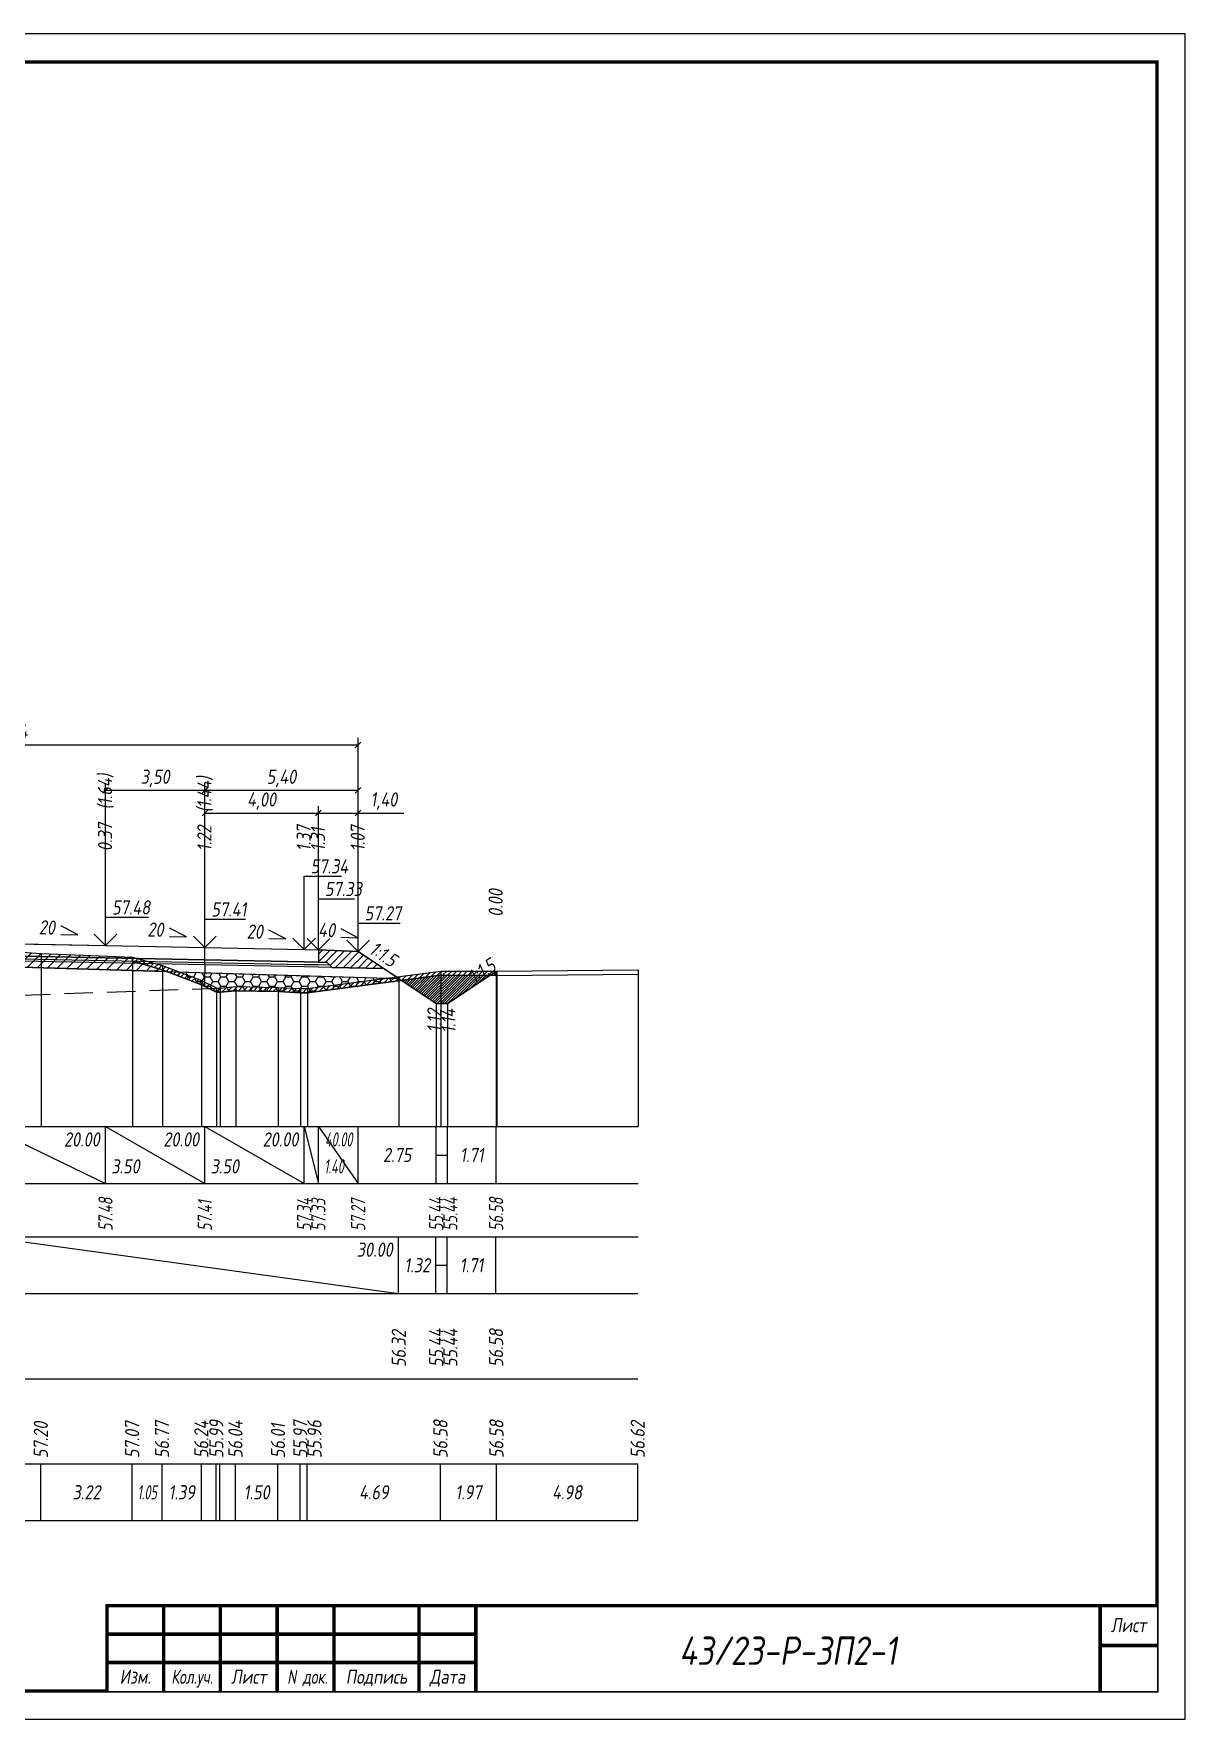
# Model space of a CAD drawing. Extents: x -717 to 1451, y -133302 to 233.
# Drawn here: x 187.1 to 389.9, y -69139.4 to -68842.4 of the extents above; entities that cross this region are included whole.
import ezdxf
from ezdxf.enums import TextEntityAlignment as Align

# ---------------------------------------------------------------- set-up
doc = ezdxf.new("R2010")
doc.units = 0
doc.linetypes.add('штриховая', pattern=[0.75, 0.5, -0.25])
for name, color, linetype in [('Зарамочное оформление', 7, 'Continuous'), ('Интерполированный поперечник', 2, 'Continuous'), ('Код_510', 7, 'Continuous'), ('Код_514', 1, 'Continuous'), ('Код_516', 1, 'Continuous'), ('Контур_0', 7, 'Continuous'), ('Контур_2521', 7, 'Continuous'), ('Контур_2564', 7, 'Continuous'), ('Контур_2660', 7, 'Continuous'), ('Контур_2665', 7, 'Continuous'), ('Контур_400', 7, 'Continuous'), ('Контур_508', 7, 'Continuous'), ('Контур_512', 7, 'Continuous'), ('Контур_513', 7, 'Continuous'), ('Контур_818', 7, 'Continuous'), ('Красный поперечник', 1, 'Continuous'), ('Объём_2501', 7, 'Continuous'), ('Объём_2564', 7, 'Continuous'), ('Объём_2650', 7, 'Continuous'), ('Объём_2660', 7, 'Continuous'), ('Объём_2661', 7, 'Continuous'), ('Объём_2663', 7, 'Continuous'), ('Объём_2664', 7, 'Continuous'), ('Объём_2665', 7, 'Continuous'), ('Объём_2666', 7, 'Continuous'), ('Откосы', 7, 'Continuous'), ('Отметки покрытия', 7, 'Continuous'), ('Рабочие отметки', 7, 'Continuous'), ('Рабочие отметки доп.', 7, 'Continuous'), ('Таблица', 7, 'Continuous'), ('Уклоны проезжей части', 7, 'Continuous'), ('Черный поперечник', 3, 'Continuous')]:
    doc.layers.add(name, color=color, linetype=linetype)
for name, color, linetype, true_color in [('Контур_2540', 2, 'Continuous', 0xffff00), ('Контур_2560', 2, 'Continuous', 0xffff00), ('Контур_2561', 7, 'Continuous', 0xff8040), ('Контур_2562', 3, 'Continuous', 0x00ff00), ('Контур_2563', 7, 'Continuous', 0xff8000), ('Контур_2570', 7, 'Continuous', 0x80ff00), ('Контур_2736', 4, 'Continuous', 0x00ffff), ('Контур_2737', 4, 'Continuous', 0x00ffff), ('Контур_2738', 4, 'Continuous', 0x00ffff), ('Контур_2739', 4, 'Continuous', 0x00ffff), ('Контур_2741', 4, 'Continuous', 0x00ffff), ('Контур_2742', 4, 'Continuous', 0x00ffff), ('Контур_2743', 4, 'Continuous', 0x00ffff), ('Контур_2744', 7, 'Continuous', 0xa4ffff), ('Контур_2745', 7, 'Continuous', 0xa4ffff), ('Контур_2747', 4, 'Continuous', 0x00ffff), ('Контур_2748', 4, 'Continuous', 0x00ffff), ('Контур_2749', 4, 'Continuous', 0x00ffff), ('Контур_2750', 4, 'Continuous', 0x00ffff), ('Контур_2751', 4, 'Continuous', 0x00ffff), ('Контур_2752', 4, 'Continuous', 0x00ffff), ('Контур_402', 7, 'Continuous', 0xff6464), ('Контур_703', 4, 'Continuous', 0x00ffff), ('Контур_705', 4, 'Continuous', 0x00ffff), ('Контур_707', 4, 'Continuous', 0x00ffff), ('Контур_720', 131, 'Continuous', 0xaaffff), ('Объём_2500', 7, 'Continuous', 0xc0c0c0), ('Объём_2520', 7, 'Continuous', 0x80ffff), ('Объём_2540', 2, 'Continuous', 0xffff00), ('Объём_2560', 2, 'Continuous', 0xffff00), ('Объём_2561', 7, 'Continuous', 0xff8040), ('Объём_2562', 3, 'Continuous', 0x00ff00), ('Объём_2563', 7, 'Continuous', 0xff8000), ('Объём_2570', 7, 'Continuous', 0x80ff00), ('Объём_2580', 3, 'Continuous', 0x00ff00), ('Объём_2600', 7, 'Continuous', 0x808000), ('Объём_2620', 2, 'Continuous', 0xffff00)]:
    doc.layers.add(name, color=color, linetype=linetype, true_color=true_color)
doc.styles.get("Standard").update_dxf_attribs({"font": 'txt', "height": 2.5})
doc.styles.add('М', font='romand.shx', dxfattribs={"width": 0.8, "oblique": 10, "height": 2.5})
doc.dimstyles.new('ISO-25', dxfattribs={"dimtxt": 2.5, "dimasz": 2.5, "dimexe": 1.25, "dimexo": 0.625, "dimtad": 1, "dimtxsty": 'Standard', "dimcen": 2.5, "dimadec": 0, "dimazin": 0, "dimtfac": 1, "dimtmove": 0, "dimatfit": 3, "dimfxl": 1, "dimarcsym": 0})

# ---------------------------------------------------------------- blocks, each defined once
blk = doc.blocks.new('_Oblique')
at = {"color": 0, "linetype": 'ByBlock', "lineweight": -2}
blk.add_line((-0.5, -0.5), (0.5, 0.5), dxfattribs=at)
blk = doc.blocks.new('*D1643')
at = {"color": 0, "lineweight": -2, "transparency": 16777216}
for p, q in [((237.21, -69003.29), (237.21, -68978.5)), ((237.21, -68979.75), (244.21, -68979.75)), ((244.21, -69003.57), (244.21, -68978.5)), ((244.21, -68979.75), (252.29, -68979.75))]:
    blk.add_line(p, q, dxfattribs=at)
at = {"layer": 'Defpoints', "color": 0, "transparency": 16777216}
for p in [(244.21, -68979.75), (237.21, -69003.92), (244.21, -69004.2)]:
    blk.add_point(p, dxfattribs=at)
at = {"color": 0, "lineweight": -2, "transparency": 16777216, "rotation": 180}
blk.add_blockref('_Oblique', (237.21, -68979.75), dxfattribs=at)
at = {"color": 0, "lineweight": -2, "transparency": 16777216}
blk.add_blockref('_Oblique', (244.21, -68979.75), dxfattribs=at)
at = {"color": 0, "transparency": 16777216, "insert": (248.75, -68977.64), "char_height": 2.5, "width": 8.75, "attachment_point": 5, "style": 'М'}
blk.add_mtext('1,40', dxfattribs=at)
blk = doc.blocks.new('*D1645')
at = {"color": 0, "lineweight": -2, "transparency": 16777216}
for p, q in [((217.21, -69002.89), (217.21, -68978.5)), ((217.21, -68979.75), (237.21, -68979.75)), ((237.21, -69003.29), (237.21, -68978.5))]:
    blk.add_line(p, q, dxfattribs=at)
at = {"layer": 'Defpoints', "color": 0, "transparency": 16777216}
for p in [(237.21, -68979.75), (217.21, -69003.52), (237.21, -69003.92)]:
    blk.add_point(p, dxfattribs=at)
at = {"color": 0, "lineweight": -2, "transparency": 16777216, "rotation": 180}
blk.add_blockref('_Oblique', (217.21, -68979.75), dxfattribs=at)
at = {"color": 0, "lineweight": -2, "transparency": 16777216}
blk.add_blockref('_Oblique', (237.21, -68979.75), dxfattribs=at)
at = {"color": 0, "transparency": 16777216, "insert": (227.21, -68977.64), "char_height": 2.5, "width": 9.1667, "attachment_point": 5, "style": 'М'}
blk.add_mtext('4,00', dxfattribs=at)
blk = doc.blocks.new('*D1647')
at = {"color": 0, "lineweight": -2, "transparency": 16777216}
for p, q in [((199.71, -69002.54), (199.71, -68974.5)), ((217.21, -69002.89), (217.21, -68974.5)), ((217.21, -68975.75), (199.71, -68975.75))]:
    blk.add_line(p, q, dxfattribs=at)
at = {"layer": 'Defpoints', "color": 0, "transparency": 16777216}
for p in [(199.71, -68975.75), (199.71, -69003.17), (217.21, -69003.52)]:
    blk.add_point(p, dxfattribs=at)
at = {"color": 0, "lineweight": -2, "transparency": 16777216, "rotation": 180}
blk.add_blockref('_Oblique', (199.71, -68975.75), dxfattribs=at)
at = {"color": 0, "lineweight": -2, "transparency": 16777216}
blk.add_blockref('_Oblique', (217.21, -68975.75), dxfattribs=at)
at = {"color": 0, "transparency": 16777216, "insert": (208.46, -68973.64), "char_height": 2.5, "width": 9.5833, "attachment_point": 5, "style": 'М'}
blk.add_mtext('3,50', dxfattribs=at)
blk = doc.blocks.new('*D1648')
at = {"color": 0, "lineweight": -2, "transparency": 16777216}
for p, q in [((217.21, -69002.89), (217.21, -68974.5)), ((244.21, -69003.57), (244.21, -68974.5)), ((244.21, -68975.75), (217.21, -68975.75))]:
    blk.add_line(p, q, dxfattribs=at)
at = {"layer": 'Defpoints', "color": 0, "transparency": 16777216}
for p in [(217.21, -68975.75), (217.21, -69003.52), (244.21, -69004.2)]:
    blk.add_point(p, dxfattribs=at)
at = {"color": 0, "lineweight": -2, "transparency": 16777216, "rotation": 180}
blk.add_blockref('_Oblique', (217.21, -68975.75), dxfattribs=at)
at = {"color": 0, "lineweight": -2, "transparency": 16777216}
blk.add_blockref('_Oblique', (244.21, -68975.75), dxfattribs=at)
at = {"color": 0, "transparency": 16777216, "insert": (230.71, -68973.64), "char_height": 2.5, "width": 9.5833, "attachment_point": 5, "style": 'М'}
blk.add_mtext('5,40', dxfattribs=at)
blk = doc.blocks.new('*D1650')
at = {"color": 0, "lineweight": -2, "transparency": 16777216}
for p, q in [((120.99, -69003.43), (120.99, -68966.5)), ((120.99, -68967.75), (244.21, -68967.75)), ((244.21, -69003.57), (244.21, -68966.5))]:
    blk.add_line(p, q, dxfattribs=at)
at = {"layer": 'Defpoints', "color": 0, "transparency": 16777216}
for p in [(244.21, -68967.75), (120.99, -69004.05), (244.21, -69004.2)]:
    blk.add_point(p, dxfattribs=at)
at = {"color": 0, "lineweight": -2, "transparency": 16777216, "rotation": 180}
blk.add_blockref('_Oblique', (120.99, -68967.75), dxfattribs=at)
at = {"color": 0, "lineweight": -2, "transparency": 16777216}
blk.add_blockref('_Oblique', (244.21, -68967.75), dxfattribs=at)
at = {"color": 0, "transparency": 16777216, "insert": (182.6, -68965.64), "char_height": 2.5, "width": 12.5, "attachment_point": 5, "style": 'М'}
blk.add_mtext('24,64', dxfattribs=at)
blk = doc.blocks.new('Штамп')
at = {"linetype": 'Continuous'}
blk.add_wipeout([(199.95, -411.25), (384.95, -411.25), (384.95, -426.25), (199.95, -426.25)], dxfattribs=at).dxf.layer = 'Зарамочное оформление'
at = {"layer": 'Зарамочное оформление', "linetype": 'Continuous', "lineweight": -3, "const_width": 0.6, "flags": 128}
for points in [[(199.95, -426.25), (199.95, -411.25), (384.95, -411.25)], [(209.95, -411.25), (209.95, -426.25)], [(219.95, -411.25), (219.95, -426.25)], [(229.95, -411.25), (229.95, -426.25)], [(239.95, -411.25), (239.95, -426.25)], [(254.95, -411.25), (254.95, -426.25)], [(264.95, -411.25), (264.95, -426.25)], [(374.95, -411.25), (374.95, -426.25)], [(199.95, -416.25), (264.95, -416.25)], [(374.95, -418.25), (384.95, -418.25)], [(199.95, -421.25), (264.95, -421.25)]]:
    blk.add_lwpolyline(points, dxfattribs=at)
at = {"linetype": 'Continuous', "insert": (319.95, -419.17), "char_height": 5, "width": 110, "attachment_point": 5, "style": 'М'}
blk.add_mtext('{\\Q10;\\W0.8;43/23-Р-ЗП2-1}', dxfattribs=at)
at = {"layer": 'Зарамочное оформление', "linetype": 'Continuous', "style": 'М', "oblique": 10}
for s, width, p in [('Лист', 0.8, (379.95, -414.66)), ('Изм.', 0.8, (204.95, -423.75)), ('Кол.уч.', 0.7, (214.95, -423.75)), ('Лист', 0.8, (224.95, -423.75)), ('N док.', 0.7, (235.28, -423.75)), ('Подпись', 0.8, (247.45, -423.75)), ('Дата', 0.8, (259.95, -423.75))]:
    blk.add_text(s, height=2.5, dxfattribs=dict(at, width=width)).set_placement(p, align=Align.MIDDLE_CENTER)
blk = doc.blocks.new('шифр')
blk.add_blockref('Штамп', (0, -68768))

msp = doc.modelspace()

# ---------------------------------------------------------------- hatches: boundary and pattern name
at = {"layer": 'Объём_2563'}
h = msp.add_hatch(dxfattribs=at)
h.set_pattern_fill('ANSI31', color=256, scale=0.3)
h.paths.add_polyline_path([(238.711, -69006.034), (239.629, -69006.953), (248.711, -69007.134), (244.211, -69004.134), (237.211, -69003.854), (237.211, -69006.004)])
at = {"layer": 'Объём_2570'}
h = msp.add_hatch(dxfattribs=at)
h.set_pattern_fill('ANSI31', color=256, scale=0.2)
h.paths.add_polyline_path([(268.525, -69008.351), (258.777, -69008.333), (235.308, -69011.413), (234.077, -69011.404), (230.145, -69011.212), (222.66, -69011.048), (219.916, -69011.327), (219.288, -69011.277), (216.651, -69010.025), (209.723, -69007.382), (204.467, -69005.864), (204.467, -69005.114), (209.723, -69006.632), (216.651, -69009.275), (219.288, -69010.527), (219.916, -69010.577), (222.66, -69010.298), (230.145, -69010.462), (234.077, -69010.654), (235.308, -69010.663), (258.777, -69007.583), (268.525, -69007.601)])
at = {"layer": 'Объём_2600'}
h = msp.add_hatch(dxfattribs=at)
h.set_pattern_fill('ANSI31', color=6, scale=0.4)
h.paths.add_polyline_path([(178.961, -69006.739), (178.961, -69004.199), (185.865, -69004.329), (188.366, -69004.495), (204.467, -69005.114), (204.467, -69005.864), (209.723, -69007.382), (210.52, -69007.686)])
h = msp.add_hatch(dxfattribs=at)
h.set_pattern_fill('HONEY', color=5, scale=0.3)
h.paths.add_polyline_path([(235.308, -69011.413), (234.077, -69011.404), (230.145, -69011.212), (222.66, -69011.048), (219.916, -69011.327), (219.288, -69011.277), (216.651, -69010.025), (210.52, -69007.686), (251.377, -69008.912), (251.869, -69009.24)])
h = msp.add_hatch(dxfattribs=at)
h.set_pattern_fill('HONEY', color=5, scale=0.3)
h.paths.add_polyline_path([(267.403, -69008.349), (268.525, -69007.601), (268.525, -69008.351)])
at = {"layer": 'Объём_2620'}
h = msp.add_hatch(dxfattribs=at)
h.set_pattern_fill('ANSI31', color=2, scale=0.1)
h.paths.add_polyline_path([(257.968, -69013.306), (251.869, -69009.24), (258.777, -69008.333), (267.403, -69008.349), (259.968, -69013.306)])

# ---------------------------------------------------------------- linework, layer by layer
at = {"flags": 128}
msp.add_lwpolyline([(-30.054, -69139.421), (389.946, -69139.421), (389.946, -68842.421), (-30.054, -68842.421)], close=True, dxfattribs=at)
at = {"const_width": 0.6, "flags": 128}
msp.add_lwpolyline([(-10.054, -69134.421), (384.946, -69134.421), (384.946, -68847.421), (-10.054, -68847.421)], close=True, dxfattribs=at)
at = {"layer": 'Код_510'}
for p, q in [((188.312, -69104.421), (188.312, -69094.421)), ((204.413, -69104.421), (204.413, -69094.421)), ((209.669, -69104.421), (209.669, -69094.421)), ((216.596, -69104.421), (216.596, -69094.421)), ((219.234, -69104.421), (219.234, -69094.421)), ((219.861, -69104.421), (219.861, -69094.421)), ((222.605, -69104.421), (222.605, -69094.421)), ((230.091, -69104.421), (230.091, -69094.421)), ((234.022, -69104.421), (234.022, -69094.421)), ((235.253, -69104.421), (235.253, -69094.421)), ((258.722, -69104.421), (258.722, -69094.421)), ((268.581, -69104.421), (268.581, -69094.421)), ((293.471, -69104.421), (293.471, -69094.421))]:
    msp.add_line(p, q, dxfattribs=at)
at = {"layer": 'Код_514'}
for p, q in [((178.961, -69035), (199.711, -69045)), ((199.711, -69045), (199.711, -69035)), ((199.711, -69035), (217.211, -69045)), ((217.211, -69045), (217.211, -69035)), ((217.211, -69035), (234.711, -69045)), ((234.711, -69045), (234.711, -69035)), ((234.711, -69035), (237.211, -69045)), ((237.211, -69045), (237.211, -69035)), ((237.211, -69035), (244.211, -69045)), ((244.211, -69045), (244.211, -69035)), ((257.968, -69045), (257.968, -69035)), ((259.968, -69045), (259.968, -69035)), ((268.525, -69045), (268.525, -69035)), ((257.968, -69040), (259.968, -69040))]:
    msp.add_line(p, q, dxfattribs=at)
at = {"layer": 'Код_516'}
for p, q in [((178.906, -69054.421), (251.323, -69064.421)), ((251.323, -69064.421), (251.323, -69054.421)), ((257.913, -69064.421), (257.913, -69054.421)), ((259.913, -69064.421), (259.913, -69054.421)), ((268.471, -69064.421), (268.471, -69054.421)), ((257.913, -69059.421), (259.913, -69059.421))]:
    msp.add_line(p, q, dxfattribs=at)
at = {"layer": 'Контур_0', "flags": 128}
for points in [[(178.961, -69002.689), (199.711, -69003.104), (217.211, -69003.454), (217.211, -69003.454), (217.211, -69003.454), (217.211, -69003.454), (234.711, -69003.804), (234.711, -69003.804), (237.211, -69003.854), (237.211, -69006.004), (234.711, -69005.954), (234.711, -69005.954), (217.211, -69005.604), (217.211, -69005.604), (217.211, -69005.604), (217.211, -69005.604), (199.711, -69005.254), (178.961, -69004.839), (178.961, -69002.689)], [(178.961, -69004.839), (199.711, -69005.254), (217.211, -69005.604), (217.211, -69005.604), (217.211, -69005.604), (217.211, -69005.604), (234.711, -69005.954), (234.711, -69005.954), (237.211, -69006.004), (238.711, -69006.034), (239.629, -69006.953), (237.211, -69006.904), (234.711, -69006.854), (234.711, -69006.854), (217.211, -69006.504), (217.211, -69006.504), (217.211, -69006.504), (217.211, -69006.504), (199.711, -69006.154), (178.961, -69005.739), (178.961, -69004.839)], [(244.211, -69004.134), (244.211, -69004.134)], [(244.211, -69004.134), (250.929, -69008.613), (250.929, -69008.613), (250.929, -69008.613), (250.929, -69008.613), (250.929, -69008.613), (250.929, -69008.613), (250.929, -69008.613), (250.929, -69008.613), (250.929, -69008.613), (250.929, -69008.613), (250.929, -69008.613), (250.929, -69008.613), (250.929, -69008.613), (250.929, -69008.613), (257.968, -69013.306)], [(244.211, -69004.134), (250.929, -69008.613), (250.929, -69008.613), (250.929, -69008.613), (250.929, -69008.613), (250.929, -69008.613), (250.929, -69008.613), (250.929, -69008.613), (250.929, -69008.613), (250.929, -69008.613), (250.929, -69008.613), (250.929, -69008.613), (250.929, -69008.613), (250.929, -69008.613), (250.929, -69008.613), (257.968, -69013.306), (259.968, -69013.306), (268.525, -69007.601), (268.525, -69007.601), (268.525, -69007.601), (268.525, -69007.601), (268.525, -69007.601), (268.525, -69007.601), (268.525, -69007.601), (268.525, -69007.601), (268.525, -69007.601), (268.525, -69007.601), (268.525, -69007.601), (268.525, -69007.601), (268.525, -69007.601)], [(237.211, -69006.004), (238.711, -69006.034), (239.629, -69006.953), (248.711, -69007.134)]]:
    msp.add_lwpolyline(points, dxfattribs=at)
at = {"layer": 'Контур_2521', "color": 250, "flags": 128}
msp.add_lwpolyline([(178.961, -69005.289), (199.711, -69005.704), (217.211, -69006.054), (217.211, -69006.054), (217.211, -69006.054), (217.211, -69006.054), (234.711, -69006.404), (234.711, -69006.404), (237.211, -69006.454), (239.17, -69006.493)], dxfattribs=at)
at = {"layer": 'Контур_2540', "flags": 128}
msp.add_lwpolyline([(178.961, -69006.739), (251.377, -69008.912), (248.711, -69007.134), (239.629, -69006.953), (237.211, -69006.904), (234.711, -69006.854), (217.211, -69006.504), (199.711, -69006.154), (178.961, -69005.739), (178.961, -69006.739)], dxfattribs=at)
at = {"layer": 'Контур_2560', "flags": 128}
msp.add_lwpolyline([(237.211, -69003.854), (244.211, -69004.134), (244.211, -69004.134), (244.211, -69004.134)], dxfattribs=at)
at = {"layer": 'Контур_2561', "flags": 128}
msp.add_lwpolyline([(237.211, -69003.854), (237.211, -69003.854), (244.211, -69004.134), (244.211, -69004.134), (237.211, -69003.854)], dxfattribs=at)
at = {"layer": 'Контур_2562', "flags": 128}
msp.add_lwpolyline([(244.211, -69004.134), (244.211, -69004.134), (244.211, -69004.134), (244.211, -69004.134), (244.211, -69004.134)], dxfattribs=at)
at = {"layer": 'Контур_2563', "flags": 128}
msp.add_lwpolyline([(238.711, -69006.034), (239.629, -69006.953), (248.711, -69007.134), (244.211, -69004.134), (237.211, -69003.854), (237.211, -69006.004), (238.711, -69006.034)], dxfattribs=at)
at = {"layer": 'Контур_2564', "flags": 128}
msp.add_lwpolyline([(237.211, -69003.854), (244.211, -69004.134)], dxfattribs=at)
at = {"layer": 'Контур_2570', "flags": 128}
msp.add_lwpolyline([(185.865, -69004.329), (188.366, -69004.495), (204.467, -69005.114), (204.467, -69005.864), (209.723, -69007.382), (216.651, -69010.025), (219.288, -69011.277), (219.916, -69011.327), (222.66, -69011.048), (230.145, -69011.212), (234.077, -69011.404), (235.308, -69011.413), (258.777, -69008.333), (268.636, -69008.351), (293.525, -69008.122)], dxfattribs=at)
at = {"layer": 'Контур_2660', "flags": 128}
msp.add_lwpolyline([(178.961, -69006.739), (251.377, -69008.912)], dxfattribs=at)
at = {"layer": 'Контур_2665', "flags": 128}
msp.add_lwpolyline([(244.211, -69004.134), (244.211, -69004.134)], dxfattribs=at)
at = {"layer": 'Контур_2736', "flags": 128}
for points in [[(244.211, -69004.134), (250.929, -69008.613)], [(250.929, -69008.613), (257.968, -69013.306)]]:
    msp.add_lwpolyline(points, dxfattribs=at)
at = {"layer": 'Контур_2737', "flags": 128}
msp.add_lwpolyline([(250.929, -69008.613), (250.929, -69008.613)], dxfattribs=at)
at = {"layer": 'Контур_2738', "flags": 128}
msp.add_lwpolyline([(250.929, -69008.613), (250.929, -69008.613)], dxfattribs=at)
at = {"layer": 'Контур_2739', "flags": 128}
msp.add_lwpolyline([(250.929, -69008.613), (250.929, -69008.613)], dxfattribs=at)
at = {"layer": 'Контур_2741', "flags": 128}
msp.add_lwpolyline([(268.525, -69007.601), (268.525, -69007.601)], dxfattribs=at)
at = {"layer": 'Контур_2742', "flags": 128}
msp.add_lwpolyline([(268.525, -69007.601), (268.525, -69007.601)], dxfattribs=at)
at = {"layer": 'Контур_2743', "flags": 128}
msp.add_lwpolyline([(268.525, -69007.601), (268.525, -69007.601)], dxfattribs=at)
at = {"layer": 'Контур_2744', "flags": 128}
msp.add_lwpolyline([(268.525, -69007.601), (268.525, -69007.601)], dxfattribs=at)
msp.add_lwpolyline([(268.525, -69007.601), (268.525, -69007.601)], dxfattribs=at)
msp.add_lwpolyline([(268.525, -69007.601), (268.525, -69007.601)], dxfattribs=at)
msp.add_lwpolyline([(268.525, -69007.601), (268.525, -69007.601)], dxfattribs=at)
msp.add_lwpolyline([(268.525, -69007.601), (268.525, -69007.601)], dxfattribs=at)
msp.add_lwpolyline([(268.525, -69007.601), (268.525, -69007.601)], dxfattribs=at)
at = {"layer": 'Контур_2745', "flags": 128}
msp.add_lwpolyline([(250.929, -69008.613), (250.929, -69008.613)], dxfattribs=at)
msp.add_lwpolyline([(250.929, -69008.613), (250.929, -69008.613)], dxfattribs=at)
msp.add_lwpolyline([(250.929, -69008.613), (250.929, -69008.613)], dxfattribs=at)
msp.add_lwpolyline([(250.929, -69008.613), (250.929, -69008.613)], dxfattribs=at)
msp.add_lwpolyline([(250.929, -69008.613), (250.929, -69008.613)], dxfattribs=at)
msp.add_lwpolyline([(250.929, -69008.613), (250.929, -69008.613)], dxfattribs=at)
at = {"layer": 'Контур_2747', "flags": 128}
msp.add_lwpolyline([(250.929, -69008.613), (250.929, -69008.613)], dxfattribs=at)
at = {"layer": 'Контур_2748', "flags": 128}
msp.add_lwpolyline([(250.929, -69008.613), (250.929, -69008.613)], dxfattribs=at)
at = {"layer": 'Контур_2749', "flags": 128}
msp.add_lwpolyline([(250.929, -69008.613), (250.929, -69008.613)], dxfattribs=at)
at = {"layer": 'Контур_2750', "flags": 128}
msp.add_lwpolyline([(268.525, -69007.601), (268.525, -69007.601)], dxfattribs=at)
at = {"layer": 'Контур_2751', "flags": 128}
msp.add_lwpolyline([(268.525, -69007.601), (268.525, -69007.601)], dxfattribs=at)
at = {"layer": 'Контур_2752', "flags": 128}
msp.add_lwpolyline([(268.525, -69007.601), (268.525, -69007.601)], dxfattribs=at)
at = {"layer": 'Контур_400', "flags": 128}
msp.add_lwpolyline([(178.961, -69002.689), (199.711, -69003.104), (217.211, -69003.454), (217.211, -69003.454), (217.211, -69003.454), (217.211, -69003.454), (234.711, -69003.804), (234.711, -69003.804), (237.211, -69003.854)], dxfattribs=at)
at = {"layer": 'Контур_402', "flags": 128}
msp.add_lwpolyline([(113.937, -69008.69), (178.961, -69006.739), (251.377, -69008.912)], dxfattribs=at)
at = {"layer": 'Контур_508', "flags": 128}
msp.add_lwpolyline([(105, -69014.648), (113.937, -69008.69), (178.961, -69006.739), (251.377, -69008.912), (257.968, -69013.306), (259.968, -69013.306), (268.525, -69007.601)], dxfattribs=at)
at = {"layer": 'Контур_512', "flags": 128}
msp.add_lwpolyline([(105, -69014.648), (113.937, -69008.69), (178.961, -69006.739), (251.377, -69008.912), (257.968, -69013.306), (259.968, -69013.306), (268.525, -69007.601)], dxfattribs=at)
at = {"layer": 'Контур_513', "flags": 128}
msp.add_lwpolyline([(105, -69014.648), (113.937, -69008.69), (178.961, -69006.739), (251.377, -69008.912), (257.968, -69013.306), (259.968, -69013.306), (268.525, -69007.601)], dxfattribs=at)
at = {"layer": 'Контур_703', "flags": 128}
msp.add_lwpolyline([(244.211, -69004.134), (250.929, -69008.613)], dxfattribs=at)
at = {"layer": 'Контур_705', "flags": 128}
msp.add_lwpolyline([(250.929, -69008.613), (250.929, -69008.613)], dxfattribs=at)
at = {"layer": 'Контур_707', "flags": 128}
msp.add_lwpolyline([(259.968, -69013.306), (268.525, -69007.601)], dxfattribs=at)
at = {"layer": 'Контур_720', "flags": 128}
msp.add_lwpolyline([(257.968, -69013.306), (259.968, -69013.306)], dxfattribs=at)
at = {"layer": 'Контур_818', "flags": 128}
msp.add_lwpolyline([(105, -69012.923), (115.044, -69009.532), (124.82, -69006.206), (124.82, -69005.456), (138.283, -69004.673), (140.318, -69004.463), (142.94, -69004.413), (162.908, -69003.898), (165.968, -69003.954), (178.961, -69004.199), (185.865, -69004.329), (188.366, -69004.495), (204.467, -69005.114), (204.467, -69005.864), (209.723, -69007.382), (216.651, -69010.025), (219.288, -69011.277), (219.916, -69011.327), (222.66, -69011.048), (230.145, -69011.212), (234.077, -69011.404), (235.308, -69011.413), (258.777, -69008.333), (268.525, -69008.351)], dxfattribs=at)
at = {"layer": 'Красный поперечник'}
for p, q in [((178.961, -69002.689), (199.711, -69003.104)), ((199.711, -69003.104), (217.211, -69003.454)), ((217.211, -69003.454), (234.711, -69003.804)), ((234.711, -69003.804), (237.211, -69003.854)), ((237.211, -69003.854), (244.211, -69004.134)), ((244.211, -69004.134), (257.968, -69013.306)), ((259.968, -69013.306), (268.525, -69007.601)), ((268.525, -69007.601), (268.525, -69035)), ((251.377, -69008.912), (251.377, -69035)), ((257.968, -69013.306), (257.968, -69035)), ((257.968, -69013.306), (259.968, -69013.306)), ((259.968, -69013.306), (259.968, -69035))]:
    msp.add_line(p, q, dxfattribs=at)
at = {"layer": 'Объём_2500', "flags": 128}
for points in [[(178.961, -69002.689), (199.711, -69003.104), (217.211, -69003.454), (217.211, -69003.454), (217.211, -69003.454), (217.211, -69003.454), (234.711, -69003.804), (234.711, -69003.804), (237.211, -69003.854), (237.211, -69006.004), (234.711, -69005.954), (234.711, -69005.954), (217.211, -69005.604), (217.211, -69005.604), (217.211, -69005.604), (217.211, -69005.604), (199.711, -69005.254), (178.961, -69004.839), (178.961, -69002.689)], [(217.211, -69003.454), (234.711, -69003.804), (234.711, -69003.804), (237.211, -69003.854), (237.211, -69006.004), (234.711, -69005.954), (234.711, -69005.954), (217.211, -69005.604), (217.211, -69003.454)]]:
    msp.add_lwpolyline(points, dxfattribs=at)
at = {"layer": 'Объём_2501', "flags": 128}
for points in [[(178.961, -69002.689), (199.711, -69003.104), (217.211, -69003.454), (217.211, -69003.454), (217.211, -69003.454), (217.211, -69003.454), (234.711, -69003.804), (234.711, -69003.804), (237.211, -69003.854)], [(217.211, -69003.454), (234.711, -69003.804), (234.711, -69003.804), (237.211, -69003.854)]]:
    msp.add_lwpolyline(points, dxfattribs=at)
at = {"layer": 'Объём_2520', "color": 250, "flags": 128}
for points in [[(178.961, -69004.839), (199.711, -69005.254), (217.211, -69005.604), (217.211, -69005.604), (217.211, -69005.604), (217.211, -69005.604), (234.711, -69005.954), (234.711, -69005.954), (237.211, -69006.004), (238.711, -69006.034), (239.629, -69006.953), (237.211, -69006.904), (234.711, -69006.854), (234.711, -69006.854), (217.211, -69006.504), (217.211, -69006.504), (217.211, -69006.504), (217.211, -69006.504), (199.711, -69006.154), (178.961, -69005.739), (178.961, -69004.839)], [(217.211, -69005.604), (234.711, -69005.954), (234.711, -69005.954), (237.211, -69006.004), (238.711, -69006.034), (239.629, -69006.953), (237.211, -69006.904), (234.711, -69006.854), (234.711, -69006.854), (217.211, -69006.504), (217.211, -69005.604)]]:
    msp.add_lwpolyline(points, dxfattribs=at)
at = {"layer": 'Объём_2540', "flags": 128}
for points in [[(178.961, -69006.739), (251.377, -69008.912), (248.711, -69007.134), (239.629, -69006.953), (237.211, -69006.904), (234.711, -69006.854), (217.211, -69006.504), (199.711, -69006.154), (178.961, -69005.739), (178.961, -69006.739)], [(217.211, -69007.887), (251.377, -69008.912), (248.711, -69007.134), (239.629, -69006.953), (237.211, -69006.904), (234.711, -69006.854), (217.211, -69006.504), (217.211, -69007.887)]]:
    msp.add_lwpolyline(points, dxfattribs=at)
at = {"layer": 'Объём_2560', "flags": 128}
msp.add_lwpolyline([(237.211, -69003.854), (244.211, -69004.134), (244.211, -69004.134), (244.211, -69004.134)], dxfattribs=at)
msp.add_lwpolyline([(237.211, -69003.854), (244.211, -69004.134), (244.211, -69004.134), (244.211, -69004.134)], dxfattribs=at)
at = {"layer": 'Объём_2561', "flags": 128}
msp.add_lwpolyline([(237.211, -69003.854), (237.211, -69003.854), (244.211, -69004.134), (244.211, -69004.134), (237.211, -69003.854)], dxfattribs=at)
msp.add_lwpolyline([(237.211, -69003.854), (237.211, -69003.854), (244.211, -69004.134), (244.211, -69004.134), (237.211, -69003.854)], dxfattribs=at)
at = {"layer": 'Объём_2562', "flags": 128}
msp.add_lwpolyline([(244.211, -69004.134), (244.211, -69004.134), (244.211, -69004.134), (244.211, -69004.134), (244.211, -69004.134)], dxfattribs=at)
msp.add_lwpolyline([(244.211, -69004.134), (244.211, -69004.134), (244.211, -69004.134), (244.211, -69004.134), (244.211, -69004.134)], dxfattribs=at)
at = {"layer": 'Объём_2563', "color": 250, "flags": 128}
msp.add_lwpolyline([(238.711, -69006.034), (239.629, -69006.953), (248.711, -69007.134), (244.211, -69004.134), (237.211, -69003.854), (237.211, -69006.004), (238.711, -69006.034)], dxfattribs=at)
msp.add_lwpolyline([(238.711, -69006.034), (239.629, -69006.953), (248.711, -69007.134), (244.211, -69004.134), (237.211, -69003.854), (237.211, -69006.004), (238.711, -69006.034)], dxfattribs=at)
at = {"layer": 'Объём_2564', "flags": 128}
msp.add_lwpolyline([(237.211, -69003.854), (244.211, -69004.134)], dxfattribs=at)
msp.add_lwpolyline([(237.211, -69003.854), (244.211, -69004.134)], dxfattribs=at)
at = {"layer": 'Объём_2570', "flags": 128}
for points in [[(268.525, -69008.351), (258.777, -69008.333), (235.308, -69011.413), (234.077, -69011.404), (230.145, -69011.212), (222.66, -69011.048), (219.916, -69011.327), (219.288, -69011.277), (216.651, -69010.025), (209.723, -69007.382), (204.467, -69005.864), (204.467, -69005.114), (209.723, -69006.632), (216.651, -69009.275), (219.288, -69010.527), (219.916, -69010.577), (222.66, -69010.298), (230.145, -69010.462), (234.077, -69010.654), (235.308, -69010.663), (258.777, -69007.583), (268.525, -69007.601), (268.525, -69008.351), (268.525, -69008.351)], [(217.211, -69009.541), (219.288, -69010.527), (219.916, -69010.577), (222.66, -69010.298), (230.145, -69010.462), (234.077, -69010.654), (235.308, -69010.663), (258.777, -69007.583), (268.525, -69007.601), (268.525, -69008.351), (268.525, -69008.351), (268.525, -69008.351), (258.777, -69008.333), (235.308, -69011.413), (234.077, -69011.404), (230.145, -69011.212), (222.66, -69011.048), (219.916, -69011.327), (219.288, -69011.277), (217.211, -69010.291), (217.211, -69009.541)]]:
    msp.add_lwpolyline(points, dxfattribs=at)
at = {"layer": 'Объём_2580', "flags": 128}
msp.add_lwpolyline([(244.211, -69004.134), (244.211, -69004.134)], dxfattribs=at)
msp.add_lwpolyline([(244.211, -69004.134), (244.211, -69004.134)], dxfattribs=at)
at = {"layer": 'Объём_2600', "color": 5, "flags": 128}
for points in [[(235.308, -69011.413), (234.077, -69011.404), (230.145, -69011.212), (222.66, -69011.048), (219.916, -69011.327), (219.288, -69011.277), (216.651, -69010.025), (210.52, -69007.686), (251.377, -69008.912), (251.869, -69009.24), (235.308, -69011.413), (235.308, -69011.413)], [(217.211, -69007.887), (251.377, -69008.912), (251.869, -69009.24), (235.308, -69011.413), (235.308, -69011.413), (235.308, -69011.413), (234.077, -69011.404), (230.145, -69011.212), (222.66, -69011.048), (219.916, -69011.327), (219.288, -69011.277), (217.211, -69010.291), (217.211, -69007.887)], [(267.403, -69008.349), (268.525, -69007.601), (268.525, -69008.351), (267.403, -69008.349), (267.403, -69008.349)], [(267.403, -69008.349), (268.525, -69007.601), (268.525, -69008.351), (267.403, -69008.349), (267.403, -69008.349)]]:
    msp.add_lwpolyline(points, dxfattribs=at)
at = {"layer": 'Объём_2620', "flags": 128}
msp.add_lwpolyline([(257.968, -69013.306), (251.869, -69009.24), (258.777, -69008.333), (267.403, -69008.349), (259.968, -69013.306), (257.968, -69013.306), (257.968, -69013.306)], dxfattribs=at)
msp.add_lwpolyline([(257.968, -69013.306), (251.869, -69009.24), (258.777, -69008.333), (267.403, -69008.349), (259.968, -69013.306), (257.968, -69013.306), (257.968, -69013.306)], dxfattribs=at)
at = {"layer": 'Объём_2650', "color": 6, "flags": 128}
msp.add_lwpolyline([(178.961, -69006.739), (178.961, -69004.199), (185.865, -69004.329), (188.366, -69004.495), (204.467, -69005.114), (204.467, -69005.864), (209.723, -69007.382), (210.52, -69007.686), (178.961, -69006.739), (178.961, -69006.739)], dxfattribs=at)
at = {"layer": 'Объём_2660', "flags": 128}
for points in [[(178.961, -69006.739), (251.377, -69008.912)], [(217.211, -69007.887), (251.377, -69008.912)]]:
    msp.add_lwpolyline(points, dxfattribs=at)
at = {"layer": 'Объём_2661', "flags": 128}
msp.add_lwpolyline([(244.211, -69004.134), (250.929, -69008.613)], dxfattribs=at)
msp.add_lwpolyline([(244.211, -69004.134), (250.929, -69008.613)], dxfattribs=at)
at = {"layer": 'Объём_2663', "flags": 128}
for points in [[(259.968, -69013.306), (268.525, -69007.601)], [(259.968, -69013.306), (268.525, -69007.601)], [(250.929, -69008.613), (257.968, -69013.306)], [(250.929, -69008.613), (257.968, -69013.306)]]:
    msp.add_lwpolyline(points, dxfattribs=at)
at = {"layer": 'Объём_2664', "flags": 128}
msp.add_lwpolyline([(257.968, -69013.306), (259.968, -69013.306)], dxfattribs=at)
msp.add_lwpolyline([(257.968, -69013.306), (259.968, -69013.306)], dxfattribs=at)
at = {"layer": 'Объём_2665', "flags": 128}
msp.add_lwpolyline([(244.211, -69004.134), (244.211, -69004.134)], dxfattribs=at)
msp.add_lwpolyline([(244.211, -69004.134), (244.211, -69004.134)], dxfattribs=at)
at = {"layer": 'Объём_2666', "flags": 128}
msp.add_lwpolyline([(244.211, -69004.134), (250.929, -69008.613)], dxfattribs=at)
msp.add_lwpolyline([(244.211, -69004.134), (250.929, -69008.613)], dxfattribs=at)
at = {"layer": 'Откосы', "color": 1, "flags": 128}
for points in [[(191.849, -69001.13), (194.848, -69001.19), (191.879, -68999.63)], [(210.974, -69001.512), (213.973, -69001.572), (211.004, -69000.013)], [(228.474, -69001.862), (231.473, -69001.922), (228.504, -69000.363)], [(241.19, -69001.631), (244.187, -69001.751), (241.25, -69000.132)]]:
    msp.add_lwpolyline(points, dxfattribs=at)
at = {"layer": 'Отметки покрытия', "color": 1}
for p, q in [((234.711, -69003.804), (234.711, -68990.854)), ((234.711, -68990.854), (241.261, -68990.854)), ((237.211, -69003.854), (237.211, -68994.854)), ((237.211, -68994.854), (243.561, -68994.854)), ((199.711, -69003.104), (199.711, -68998.104)), ((199.711, -68998.104), (207.261, -68998.104)), ((217.211, -69003.454), (217.211, -68998.454)), ((217.211, -68998.454), (224.361, -68998.454)), ((199.711, -69003.104), (197.711, -69001.104)), ((199.711, -69003.104), (201.711, -69001.104)), ((217.211, -69003.454), (215.211, -69001.454)), ((217.211, -69003.454), (219.211, -69001.454)), ((234.711, -69003.804), (232.711, -69001.804)), ((234.711, -69003.804), (236.711, -69001.804)), ((237.211, -69003.854), (235.211, -69001.854)), ((237.211, -69003.854), (239.211, -69001.854)), ((244.211, -69004.134), (244.211, -68999.134)), ((244.211, -68999.134), (251.611, -68999.134)), ((244.211, -69004.134), (242.211, -69002.134)), ((244.211, -69004.134), (246.211, -69002.134))]:
    msp.add_line(p, q, dxfattribs=at)
at = {"layer": 'Таблица'}
for p, q in [((80, -69035), (293.525, -69035)), ((80, -69045), (293.525, -69045)), ((80, -69054.421), (293.525, -69054.421)), ((79.946, -69064.421), (293.471, -69064.421)), ((79.946, -69079.421), (293.471, -69079.421)), ((79.946, -69094.421), (293.471, -69094.421)), ((79.946, -69104.421), (293.471, -69104.421))]:
    msp.add_line(p, q, dxfattribs=at)
at = {"layer": 'Черный поперечник', "color": 7}
for p, q in [((188.366, -69004.495), (188.366, -69035)), ((204.467, -69005.114), (204.467, -69035)), ((209.723, -69006.632), (209.723, -69035)), ((258.777, -69007.583), (258.777, -69035)), ((268.636, -69007.601), (268.636, -69035)), ((293.525, -69007.372), (293.525, -69035)), ((216.651, -69009.275), (216.651, -69035)), ((219.288, -69010.527), (219.288, -69035)), ((219.916, -69010.577), (219.916, -69035)), ((222.66, -69010.298), (222.66, -69035)), ((230.145, -69010.462), (230.145, -69035)), ((234.077, -69010.654), (234.077, -69035)), ((235.308, -69010.663), (235.308, -69035))]:
    msp.add_line(p, q, dxfattribs=at)
at = {"layer": 'Черный поперечник', "flags": 128}
msp.add_lwpolyline([(185.865, -69004.329), (188.366, -69004.495), (204.467, -69005.114), (209.723, -69006.632), (216.651, -69009.275), (219.288, -69010.527), (219.916, -69010.577), (222.66, -69010.298), (230.145, -69010.462), (234.077, -69010.654), (235.308, -69010.663), (258.777, -69007.583), (268.636, -69007.601), (293.525, -69007.372)], dxfattribs=at)

# ---------------------------------------------------------------- texts
at = {"linetype": 'Continuous', "style": 'М', "oblique": 10, "width": 0.8}
msp.add_text('226', height=2.5, dxfattribs=at).set_placement((380.312, -69130.509), align=Align.MIDDLE)
at = {"layer": 'Код_510', "style": 'М', "oblique": 10, "width": 0.8}
for s, p in [('57.20', (188.312, -69093.421)), ('57.07', (204.413, -69093.421)), ('56.77', (209.669, -69093.421)), ('56.24', (216.596, -69093.421)), ('55.99', (219.234, -69093.421)), ('56.04', (222.605, -69093.421)), ('56.01', (230.091, -69093.421)), ('55.97', (234.022, -69093.421)), ('55.96', (236.522, -69093.421)), ('56.58', (258.722, -69093.421)), ('56.58', (268.581, -69093.421)), ('56.62', (293.471, -69093.421))]:
    msp.add_text(s, height=2.5, rotation=90, dxfattribs=at).set_placement(p, align=Align.MIDDLE_LEFT)
at = {"layer": 'Код_510', "style": 'М', "oblique": 10}
for s, width, p in [('3.22', 0.8, (196.362, -69099.421)), ('1.05', 0.6, (207.041, -69099.421)), ('1.39', 0.8, (213.133, -69099.421)), ('1.50', 0.8, (226.348, -69099.421)), ('4.69', 0.8, (246.988, -69099.421)), ('1.97', 0.8, (263.652, -69099.421)), ('4.98', 0.8, (281.026, -69099.421))]:
    msp.add_text(s, height=2.5, dxfattribs=dict(at, width=width)).set_placement(p, align=Align.MIDDLE_CENTER)
at = {"layer": 'Код_514', "style": 'М', "oblique": 10}
for s, width, p in [('20.00', 0.8, (198.711, -69036)), ('20.00', 0.8, (216.211, -69036)), ('20.00', 0.8, (233.711, -69036)), ('40.00', 0.6, (243.211, -69036))]:
    msp.add_text(s, height=2.5, dxfattribs=dict(at, width=width)).set_placement(p, align=Align.TOP_RIGHT)
at = {"layer": 'Код_514', "style": 'М', "oblique": 10, "width": 0.8}
for s, p in [('2.75', (251.089, -69040)), ('1.71', (264.246, -69040))]:
    msp.add_text(s, height=2.5, dxfattribs=at).set_placement(p, align=Align.MIDDLE_CENTER)
at = {"layer": 'Код_514', "style": 'М', "oblique": 10}
for s, width, p in [('3.50', 0.8, (200.711, -69044)), ('3.50', 0.8, (218.211, -69044)), ('1.40', 0.6, (238.211, -69044))]:
    msp.add_text(s, height=2.5, dxfattribs=dict(at, width=width)).set_placement(p, align=Align.BOTTOM_LEFT)
at = {"layer": 'Код_514', "style": 'М', "oblique": 10, "width": 0.7}
for s, p in [('57.48', (199.711, -69053.382)), ('57.41', (217.211, -69053.382)), ('57.34', (234.711, -69053.382)), ('57.33', (237.211, -69053.382)), ('57.27', (244.211, -69053.382)), ('55.44', (257.968, -69053.382)), ('55.44', (260.468, -69053.382)), ('56.58', (268.525, -69053.382))]:
    msp.add_text(s, height=2.5, rotation=90, dxfattribs=at).set_placement(p, align=Align.MIDDLE_LEFT)
at = {"layer": 'Код_516', "style": 'М', "oblique": 10, "width": 0.8}
msp.add_text('30.00', height=2.5, dxfattribs=at).set_placement((250.323, -69055.421), align=Align.TOP_RIGHT)
for s, p in [('1.32', (254.618, -69059.421)), ('1.71', (264.192, -69059.421))]:
    msp.add_text(s, height=2.5, dxfattribs=at).set_placement(p, align=Align.MIDDLE_CENTER)
for s, p in [('56.32', (251.377, -69077.371)), ('55.44', (257.968, -69077.371)), ('55.44', (260.468, -69077.371)), ('56.58', (268.525, -69077.371))]:
    msp.add_text(s, height=2.5, rotation=90, dxfattribs=at).set_placement(p, align=Align.MIDDLE_LEFT)
at = {"layer": 'Отметки покрытия', "color": 1, "style": 'М', "oblique": 10, "width": 0.8}
for s, p in [('57.34', (235.852, -68991.123)), ('57.33', (238.352, -68995.123)), ('57.48', (200.852, -68998.373)), ('57.41', (218.352, -68998.723)), ('57.27', (245.352, -68999.403))]:
    msp.add_text(s, height=2.5, dxfattribs=at).set_placement(p, align=Align.BOTTOM_LEFT)
at = {"layer": 'Рабочие отметки', "color": 1, "style": 'М', "oblique": 10, "width": 0.8}
for s, p in [('0.37', (199.633, -68986.459)), ('1.22', (217.133, -68986.459)), ('1.37', (234.633, -68986.459)), ('1.31', (237.133, -68986.459)), ('1.07', (244.133, -68986.459)), ('0.00', (268.447, -68998.032))]:
    msp.add_text(s, height=2.5, rotation=90, dxfattribs=at).set_placement(p, align=Align.MIDDLE_LEFT)
for s, p in [('1.12', (257.64, -69014.236)), ('1.14', (260.14, -69014.236))]:
    msp.add_text(s, height=2.5, rotation=90, dxfattribs=at).set_placement(p, align=Align.MIDDLE_RIGHT)
at = {"layer": 'Рабочие отметки доп.', "color": 1, "style": 'М', "oblique": 10, "width": 0.8}
for s, p in [('(1.64)', (199.633, -68979.109)), ('(1.44)', (217.133, -68979.609))]:
    msp.add_text(s, height=2.5, rotation=90, dxfattribs=at).set_placement(p, align=Align.MIDDLE_LEFT)
at = {"layer": 'Уклоны проезжей части', "color": 1, "style": 'М', "oblique": 10, "width": 0.8}
for s, rotation, p in [('20', 358.85423, (189.356, -69001.897)), ('20', 358.85423, (208.481, -69002.279)), ('20', 358.85423, (225.981, -69002.629)), ('40', 357.70938, (238.598, -69002.347)), ('1:1.5', 326.30994, (247.566, -69006.307)), ('1:1.5', 33.69007, (267.145, -69009.247))]:
    msp.add_text(s, height=2.5, rotation=rotation, dxfattribs=at).set_placement(p, align=Align.BOTTOM_CENTER)

# ---------------------------------------------------------------- dimensions: what is measured, and where the dimension line sits
at = {"color": 5}
for base, p1, p2, picture, middle in [((244.211, -68967.752), (120.989, -69004.051), (244.211, -69004.197), '*D1650', (182.6, -68965.639)), ((237.211, -68979.752), (217.211, -69003.517), (237.211, -69003.917), '*D1645', (227.211, -68977.639)), ((244.211, -68979.752), (237.211, -69003.917), (244.211, -69004.197), '*D1643', (248.751, -68977.639))]:
    dim = msp.add_linear_dim(base=base, p1=p1, p2=p2, angle=180, dimstyle='ISO-25', override={"dimasz": 1, "dimlfac": 0.2, "dimzin": 0, "dimtxsty": 'М', "dimblk1": 'Oblique', "dimblk2": 'Oblique', "dimsah": 1}, dxfattribs=at)
    dim.commit()
    dim.dimension.update_dxf_attribs({"geometry": picture, "text_midpoint": middle})
for base, p1, p2, picture, middle in [((199.711, -68975.752), (217.211, -69003.517), (199.711, -69003.167), '*D1647', (208.461, -68973.639)), ((217.211, -68975.752), (244.211, -69004.197), (217.211, -69003.517), '*D1648', (230.711, -68973.639))]:
    dim = msp.add_linear_dim(base=base, p1=p1, p2=p2, dimstyle='ISO-25', override={"dimasz": 1, "dimlfac": 0.2, "dimzin": 0, "dimtxsty": 'М', "dimblk1": 'Oblique', "dimblk2": 'Oblique', "dimsah": 1}, dxfattribs=at)
    dim.commit()
    dim.dimension.update_dxf_attribs({"geometry": picture, "text_midpoint": middle})

# ---------------------------------------------------------------- next in the draw order: block references
msp.add_blockref('шифр', (0, 59.829))

# ---------------------------------------------------------------- next in the draw order: linework, layer by layer
at = {"layer": 'Интерполированный поперечник', "linetype": 'штриховая', "ltscale": 10, "flags": 128}
msp.add_lwpolyline([(95.058, -69015), (219.916, -69010.577)], dxfattribs=at)

doc.saveas('drawing.dxf')
